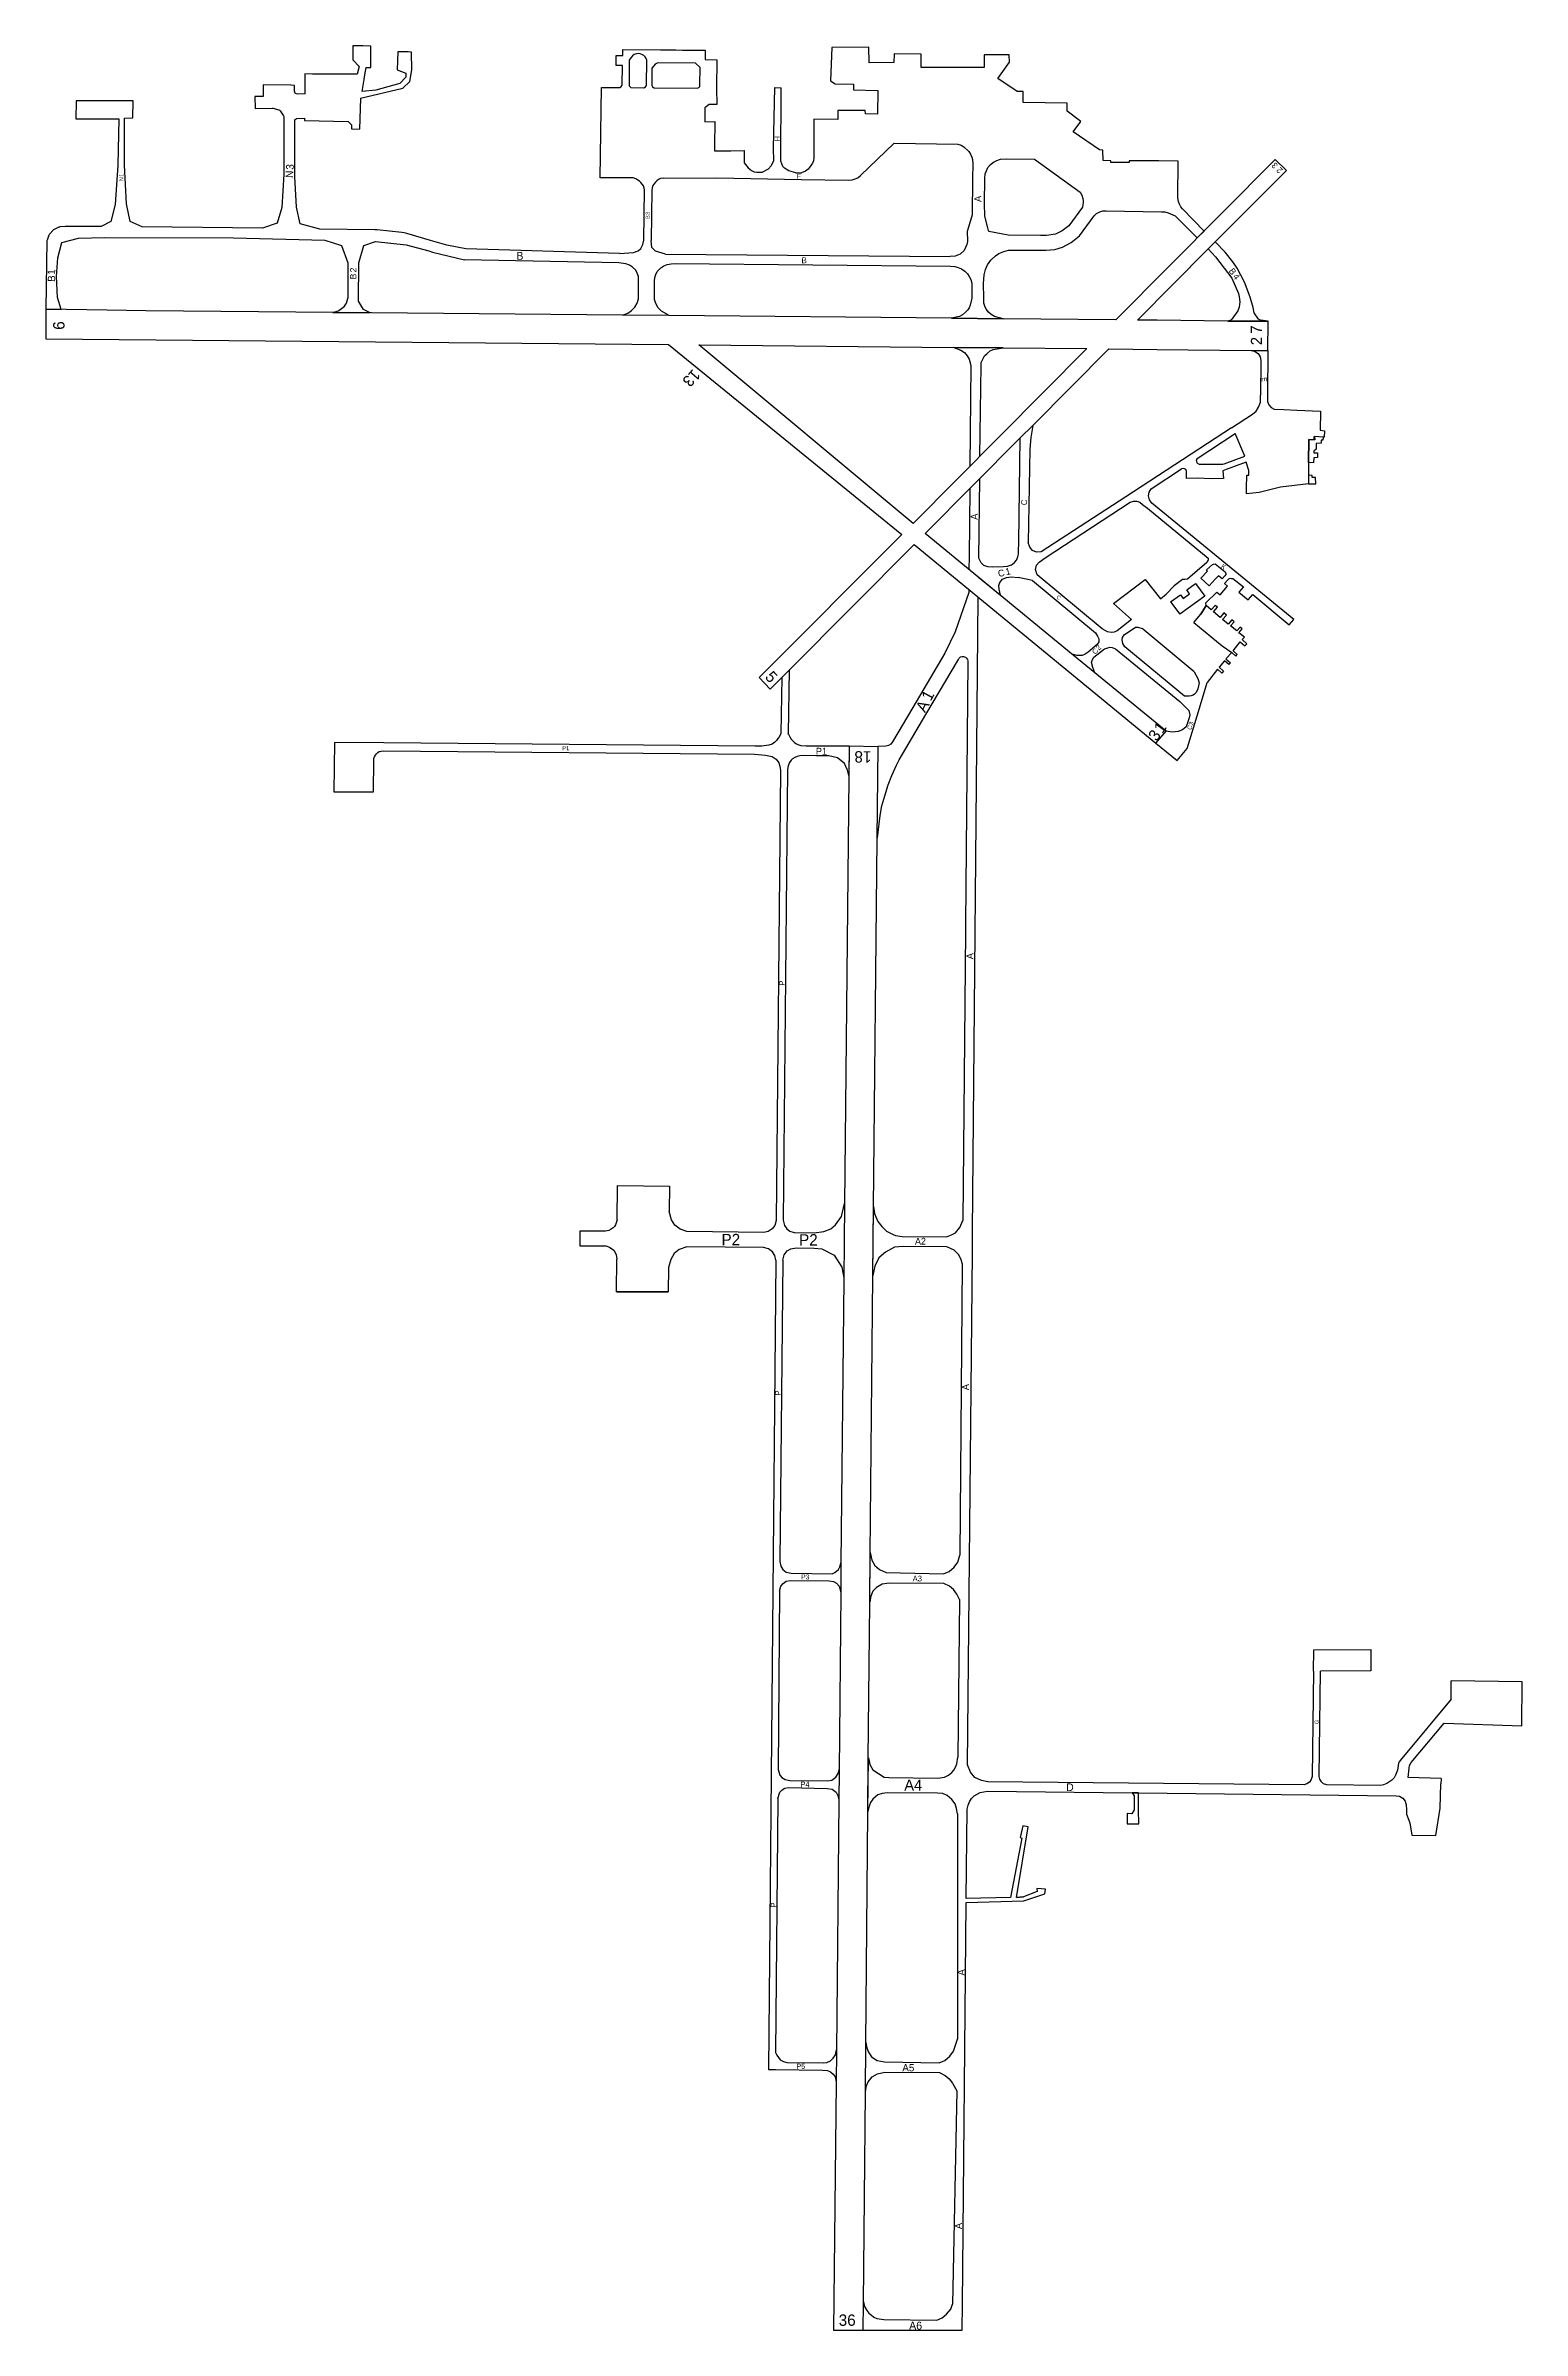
# Model space of a CAD drawing. Extents: x 0.62 to 4.51, y 1.03 to 7.04.
import ezdxf

# ---------------------------------------------------------------- set-up
doc = ezdxf.new("R2010")
doc.units = 0
doc.header["$MEASUREMENT"] = 0

msp = doc.modelspace()

# ---------------------------------------------------------------- linework, layer by layer
at = {"linetype": 'Continuous'}
for p, q in [((1.3046, 6.9675), (1.3046, 6.9149)), ((2.5411, 6.9318), (2.5579, 6.9314)), ((1.4506, 6.9039), (1.4481, 6.8226)), ((2.223, 6.6772), (2.2208, 6.6736)), ((2.2271, 6.6826), (2.223, 6.6772)), ((2.231, 6.6864), (2.2271, 6.6826)), ((2.2357, 6.6895), (2.231, 6.6864)), ((2.241, 6.6919), (2.2357, 6.6895)), ((2.2476, 6.6935), (2.241, 6.6919)), ((2.2476, 6.6935), (2.3894, 6.694)), ((2.3894, 6.694), (2.6119, 6.6895)), ((2.5968, 6.7075), (2.6119, 6.7076)), ((2.2175, 6.6628), (2.2158, 6.5289)), ((2.2185, 6.6682), (2.2175, 6.6628)), ((2.2208, 6.6736), (2.2185, 6.6682)), ((3.6147, 6.6124), (3.6719, 6.5541)), ((1.4462, 6.4703), (1.4599, 6.5164)), ((1.4599, 6.5164), (1.4904, 6.5264)), ((1.4904, 6.5264), (1.5709, 6.518)), ((1.5709, 6.518), (1.631, 6.502)), ((1.631, 6.502), (1.6401, 6.4986)), ((1.6401, 6.4986), (1.7243, 6.4783)), ((1.7282, 6.5071), (1.6785, 6.5172)), ((2.1328, 6.4948), (1.7282, 6.5071)), ((2.2182, 6.5107), (2.2158, 6.5289)), ((2.2273, 6.5007), (2.2182, 6.5107)), ((2.254, 6.4933), (2.2273, 6.5007)), ((1.4456, 6.3695), (1.4462, 6.4703)), ((2.1311, 6.4704), (1.7243, 6.4783)), ((2.2268, 6.4348), (2.2286, 6.4399)), ((2.2286, 6.4399), (2.232, 6.4471)), ((2.232, 6.4471), (2.2353, 6.451)), ((2.2353, 6.451), (2.2404, 6.4559)), ((2.2404, 6.4559), (2.2418, 6.4573)), ((2.2418, 6.4573), (2.2496, 6.4625)), ((2.2496, 6.4625), (2.2585, 6.4662)), ((2.2585, 6.4662), (2.2688, 6.4679)), ((2.2688, 6.4679), (2.2789, 6.4682)), ((2.2789, 6.4682), (3.0038, 6.4613)), ((2.2247, 6.3869), (2.2253, 6.425)), ((2.225, 6.374), (2.2247, 6.3869)), ((2.2253, 6.425), (2.2268, 6.4348)), ((0.6223, 6.3483), (0.6223, 6.2701)), ((1.4589, 6.3474), (1.4456, 6.3695)), ((1.4765, 6.3385), (1.4589, 6.3474)), ((2.2282, 6.3629), (2.225, 6.374)), ((2.2346, 6.3519), (2.2282, 6.3629)), ((2.2436, 6.3433), (2.2346, 6.3519)), ((2.2346, 6.3519), (2.2346, 6.3519)), ((2.2637, 6.3321), (2.2436, 6.3433)), ((3.796, 6.2397), (3.8041, 6.2375)), ((3.8041, 6.2375), (3.8138, 6.2317)), ((3.8138, 6.2317), (3.8189, 6.2232)), ((3.8189, 6.2232), (3.8212, 6.2129)), ((3.8212, 6.2129), (3.8203, 6.122)), ((3.8396, 6.2396), (3.8389, 6.1221)), ((3.7992, 6.0724), (3.8086, 6.0799)), ((3.8086, 6.0799), (3.8153, 6.0904)), ((3.8153, 6.0904), (3.8197, 6.1035)), ((3.8197, 6.1035), (3.8203, 6.122)), ((3.8389, 6.1221), (3.839, 6.1052)), ((3.839, 6.1052), (3.8417, 6.0969)), ((3.8417, 6.0969), (3.8479, 6.0897)), ((3.8479, 6.0897), (3.8561, 6.0851)), ((3.8818, 6.084), (3.9161, 6.0821)), ((3.7435, 6.0364), (3.7992, 6.0724)), ((3.7293, 5.4276), (3.7443, 5.4446)), ((2.5004, 5.3785), (2.5297, 5.3482)), ((2.56, 5.3789), (2.5575, 5.2311)), ((2.5794, 5.3985), (2.5766, 5.2314)), ((2.6426, 5.1986), (2.7372, 5.1985)), ((2.7372, 5.1985), (2.8139, 5.1971)), ((2.5566, 5.1344), (2.5451, 3.9493)), ((2.575, 5.1364), (2.5633, 3.9499)), ((2.1268, 3.9512), (2.1279, 4.0414)), ((2.1279, 4.0414), (2.2643, 4.0397)), ((2.2643, 4.0397), (2.2636, 3.973)), ((2.2693, 3.9514), (2.2636, 3.973)), ((2.7171, 3.9601), (2.7254, 3.9943)), ((2.2786, 3.9372), (2.2693, 3.9514)), ((2.2921, 3.9265), (2.2786, 3.9372)), ((2.31, 3.9203), (2.2921, 3.9265)), ((2.5125, 3.9174), (2.31, 3.9203)), ((2.5238, 3.9201), (2.5125, 3.9174)), ((2.5349, 3.9276), (2.5238, 3.9201)), ((2.5417, 3.9364), (2.5349, 3.9276)), ((2.5451, 3.9493), (2.5417, 3.9364)), ((2.5633, 3.9499), (2.5669, 3.9361)), ((2.5669, 3.9361), (2.5731, 3.9276)), ((2.5731, 3.9276), (2.5813, 3.921)), ((2.5813, 3.921), (2.5923, 3.9176)), ((2.5923, 3.9176), (2.6456, 3.9169)), ((2.6456, 3.9169), (2.6703, 3.9203)), ((2.6703, 3.9203), (2.6893, 3.9276)), ((2.6893, 3.9276), (2.7011, 3.9382)), ((2.7011, 3.9382), (2.7171, 3.9601)), ((2.2768, 3.8621), (2.2675, 3.8467)), ((2.2902, 3.8732), (2.2768, 3.8621)), ((2.3098, 3.8805), (2.2902, 3.8732)), ((2.5122, 3.8785), (2.3098, 3.8805)), ((2.5251, 3.8747), (2.5122, 3.8785)), ((2.5351, 3.8665), (2.5251, 3.8747)), ((2.5417, 3.8574), (2.5351, 3.8665)), ((2.5442, 3.8454), (2.5417, 3.8574)), ((2.5627, 3.8448), (2.5665, 3.8592)), ((2.5665, 3.8592), (2.5742, 3.8691)), ((2.5742, 3.8691), (2.5838, 3.8746)), ((2.5838, 3.8746), (2.5974, 3.8777)), ((2.5974, 3.8777), (2.6451, 3.8765)), ((2.6451, 3.8765), (2.6654, 3.8747)), ((2.6654, 3.8747), (2.6975, 3.8582)), ((2.6975, 3.8582), (2.718, 3.8264)), ((2.1246, 3.7617), (2.1255, 3.8474)), ((2.2619, 3.8257), (2.2611, 3.7617)), ((2.2675, 3.8467), (2.2619, 3.8257)), ((2.5442, 3.8454), (2.5251, 1.7145)), ((2.5627, 3.8448), (2.5547, 3.0514)), ((2.718, 3.8264), (2.7235, 3.7981)), ((2.1246, 3.7617), (2.2611, 3.7617)), ((2.2611, 3.7617), (2.1246, 3.7617)), ((2.5547, 3.0514), (2.5572, 3.0396)), ((2.5572, 3.0396), (2.5627, 3.0307)), ((2.5627, 3.0307), (2.5712, 3.0238)), ((2.5712, 3.0238), (2.585, 3.0208)), ((2.585, 3.0208), (2.6926, 3.0193)), ((2.6926, 3.0193), (2.6993, 3.0228)), ((2.6993, 3.0228), (2.7089, 3.0308)), ((2.7089, 3.0308), (2.7129, 3.0374)), ((2.7129, 3.0374), (2.7161, 3.0497)), ((2.5543, 2.974), (2.55, 2.5046)), ((2.5543, 2.974), (2.5572, 2.9864)), ((2.5572, 2.9864), (2.5639, 2.9941)), ((2.5639, 2.9941), (2.5715, 3.0003)), ((2.5715, 3.0003), (2.5832, 3.0021)), ((2.5832, 3.0021), (2.685, 3.001)), ((2.685, 3.001), (2.6965, 2.999)), ((2.6965, 2.999), (2.7044, 2.9947)), ((2.7044, 2.9947), (2.7107, 2.9865)), ((2.7107, 2.9865), (2.7154, 2.9714)), ((3.9598, 2.7633), (3.9606, 2.8194)), ((3.9606, 2.8194), (4.1107, 2.8198)), ((4.1107, 2.8198), (4.1107, 2.7637)), ((4.1107, 2.7637), (3.9781, 2.7629)), ((4.3222, 2.6896), (4.3219, 2.7374)), ((2.55, 2.5046), (2.5545, 2.4891)), ((2.5545, 2.4891), (2.56, 2.4829)), ((2.56, 2.4829), (2.5686, 2.4775)), ((2.5686, 2.4775), (2.5807, 2.4753)), ((2.5807, 2.4753), (2.6806, 2.4744)), ((2.6806, 2.4744), (2.6917, 2.4761)), ((2.6917, 2.4761), (2.7022, 2.4836)), ((2.7022, 2.4836), (2.7088, 2.4936)), ((2.7088, 2.4936), (2.711, 2.5046)), ((4.2954, 2.4801), (4.2949, 2.4663)), ((2.5492, 2.4283), (2.5437, 1.759)), ((2.5492, 2.4283), (2.5551, 2.4449)), ((2.5551, 2.4449), (2.5607, 2.4506)), ((2.5607, 2.4506), (2.5676, 2.4549)), ((2.5676, 2.4549), (2.5778, 2.4566)), ((2.5778, 2.4566), (2.6791, 2.4546)), ((2.6791, 2.4546), (2.6925, 2.4528)), ((2.6925, 2.4528), (2.7028, 2.4444)), ((2.7028, 2.4444), (2.7078, 2.436)), ((2.7078, 2.436), (2.7103, 2.4244)), ((3.4695, 2.3882), (3.4695, 2.3614)), ((3.1617, 2.1674), (3.0455, 2.1645)), ((3.1782, 2.1676), (3.1962, 2.1694)), ((3.1962, 2.1694), (3.1782, 2.1676)), ((3.2324, 2.1833), (3.1962, 2.1694)), ((3.1967, 2.1583), (3.2525, 2.1766)), ((3.2544, 2.1896), (3.2314, 2.1908)), ((3.2314, 2.1908), (3.2324, 2.1833)), ((3.2525, 2.1766), (3.2544, 2.1896)), ((3.0455, 2.1543), (3.1967, 2.1583)), ((2.5437, 1.759), (2.5472, 1.7519)), ((2.5472, 1.7519), (2.556, 1.7401)), ((2.6949, 1.744), (2.701, 1.7532)), ((2.701, 1.7532), (2.7039, 1.7661)), ((2.7812, 1.7858), (2.7836, 1.7715)), ((2.7836, 1.7715), (2.7879, 1.7599)), ((2.7879, 1.7599), (2.7964, 1.7482)), ((2.7964, 1.7482), (2.8108, 1.7382)), ((2.9893, 1.7382), (3.0022, 1.7493)), ((3.0022, 1.7493), (3.0118, 1.7628)), ((3.0118, 1.7628), (3.0221, 1.7939)), ((2.5251, 1.7145), (2.5432, 1.7145)), ((2.5432, 1.7145), (2.6667, 1.7129)), ((2.556, 1.7401), (2.5642, 1.7354)), ((2.5642, 1.7354), (2.5732, 1.7329)), ((2.5732, 1.7329), (2.6689, 1.7317)), ((2.6667, 1.7129), (2.6807, 1.712)), ((2.6689, 1.7317), (2.6786, 1.7326)), ((2.6786, 1.7326), (2.6883, 1.7375)), ((2.6807, 1.712), (2.6886, 1.7085)), ((2.6883, 1.7375), (2.6949, 1.744)), ((2.6886, 1.7085), (2.6949, 1.7025)), ((2.6949, 1.7025), (2.7001, 1.6949)), ((2.7001, 1.6949), (2.7032, 1.6818)), ((2.7872, 1.6818), (2.7982, 1.6954)), ((2.7982, 1.6954), (2.8123, 1.7034)), ((2.8108, 1.7382), (2.83, 1.7346)), ((2.8123, 1.7034), (2.8309, 1.7071)), ((2.83, 1.7346), (2.9743, 1.7316)), ((2.8309, 1.7071), (2.9752, 1.7063)), ((2.9743, 1.7316), (2.9893, 1.7382)), ((2.9752, 1.7063), (2.9901, 1.6989)), ((2.9901, 1.6989), (3.0005, 1.6902)), ((3.0005, 1.6902), (3.0092, 1.6786)), ((2.7802, 1.6565), (2.7827, 1.6711)), ((2.7827, 1.6711), (2.7872, 1.6818)), ((3.0092, 1.6786), (3.0209, 1.6583)), ((2.7751, 1.1026), (2.7781, 1.091)), ((2.7781, 1.091), (2.784, 1.0804)), ((2.9938, 1.0701), (3.0051, 1.084)), ((3.0051, 1.084), (3.0096, 1.097)), ((3.0349, 1.0279), (3.0361, 1.0964)), ((2.7743, 1.0282), (3.0349, 1.0279)), ((2.784, 1.0804), (2.7892, 1.0731)), ((2.7892, 1.0731), (2.7957, 1.0674)), ((2.7957, 1.0674), (2.8024, 1.0629)), ((2.8024, 1.0629), (2.8105, 1.0592)), ((2.8105, 1.0592), (2.8282, 1.056)), ((2.8282, 1.056), (2.9679, 1.0549)), ((2.9679, 1.0549), (2.9821, 1.061)), ((2.9821, 1.061), (2.9938, 1.0701))]:
    msp.add_line(p, q, dxfattribs=at)
at = {"color": 254}
for points in [[(1.4506, 6.9039), (1.562, 6.9304), (1.5807, 6.9479), (1.5865, 6.9782), (1.5854, 7.0251), (1.5761, 7.0254), (1.5627, 7.0257), (1.5489, 7.0256), (1.5475, 6.9785), (1.57, 6.97), (1.5705, 6.959), (1.5549, 6.9428), (1.4911, 6.9253), (1.4553, 6.9212), (1.4604, 6.9526), (1.4625, 6.965), (1.4658, 6.9843), (1.4779, 6.9841), (1.4781, 7.0157), (1.4782, 7.0285), (1.4785, 7.041), (1.4569, 7.0415), (1.4311, 7.0419), (1.431, 7.0043), (1.4476, 6.9875), (1.4422, 6.9668), (1.4102, 6.9671), (1.3243, 6.9673), (1.3046, 6.9675)], [(3.6147, 6.6124), (3.6103, 6.6176), (3.6068, 6.6252), (3.6039, 6.6322), (3.6024, 6.6413), (3.6032, 6.7381), (3.5528, 6.7388), (3.474, 6.739), (3.4743, 6.7341), (3.4258, 6.7341), (3.4258, 6.7389), (3.4057, 6.7396), (3.4055, 6.7669), (3.3961, 6.7675), (3.3274, 6.815), (3.3472, 6.8427), (3.3112, 6.8695), (3.3115, 6.8903), (3.1951, 6.8922), (3.195, 6.921), (3.1796, 6.9212), (3.1283, 6.9554), (3.1594, 6.9986), (3.1586, 7.0176), (3.0929, 7.0178), (3.0929, 6.9849), (2.9265, 6.9849), (2.9265, 7.0199), (2.8562, 7.0206), (2.8549, 6.9975), (2.7902, 6.9971), (2.7887, 7.0384), (2.6914, 7.0371), (2.6886, 6.9496), (2.7006, 6.9411), (2.7483, 6.9403), (2.7486, 6.9261), (2.8128, 6.9238), (2.8117, 6.8618), (2.78, 6.8624), (2.7797, 6.8711), (2.7078, 6.8711), (2.7075, 6.8479), (2.6443, 6.8482), (2.6446, 6.7458), (2.6434, 6.7389), (2.6409, 6.7326), (2.635, 6.724), (2.6293, 6.7173), (2.6221, 6.7115), (2.6119, 6.7076)], [(2.1334, 6.9318), (2.1372, 6.9343), (2.1397, 6.9378), (2.1409, 6.9899), (2.1239, 6.9901), (2.1243, 7.0163), (2.1414, 7.0159), (2.1419, 7.0323), (2.2404, 7.031), (2.252, 7.031), (2.2693, 7.031), (2.281, 7.031), (2.2988, 7.0304), (2.3104, 7.0304), (2.3282, 7.0303), (2.3399, 7.0303), (2.3586, 7.0298), (2.3582, 7.0059), (2.3886, 7.0047), (2.3885, 6.9293)], [(2.1964, 6.9313), (2.2011, 6.9336), (2.2039, 6.9372), (2.2044, 7.0043), (2.2031, 7.0085), (2.2007, 7.0128), (2.1969, 7.0159), (2.1918, 7.0184), (2.1871, 7.0201), (2.1821, 7.021), (2.1771, 7.0204), (2.1714, 7.0189), (2.1667, 7.0156), (2.1622, 7.0101), (2.1583, 7.0038), (2.1578, 6.9363), (2.1605, 6.934), (2.1627, 6.9315)], [(2.3368, 6.9299), (2.342, 6.932), (2.3438, 6.9347), (2.3446, 6.9386), (2.345, 6.9849), (2.3329, 6.9962), (2.2336, 6.9965), (2.2267, 6.9933), (2.2229, 6.9892), (2.2177, 6.9826), (2.2175, 6.937), (2.2197, 6.9337), (2.2239, 6.931)], [(1.3046, 6.914), (1.3046, 6.9149), (1.2864, 6.9146), (1.2858, 6.9146), (1.2801, 6.9164), (1.2796, 6.9169), (1.2791, 6.9174), (1.2768, 6.9219), (1.2768, 6.9233), (1.2768, 6.9373), (1.2679, 6.9378), (1.1951, 6.9387), (1.1946, 6.9082), (1.1732, 6.9085), (1.1738, 6.8768), (1.2188, 6.8771), (1.2204, 6.8772), (1.2364, 6.8728), (1.2378, 6.8718), (1.2391, 6.8708), (1.2485, 6.8572), (1.2489, 6.8556), (1.2489, 6.7034), (1.2439, 6.6164), (1.2312, 6.5747), (1.1932, 6.5613), (0.8764, 6.5653), (0.8447, 6.5789), (0.8353, 6.6254), (0.8299, 6.7271), (0.8293, 6.8515), (0.8519, 6.8521), (0.8524, 6.8964), (0.7028, 6.8964), (0.7018, 6.8497), (0.8147, 6.849), (0.812, 6.7278), (0.8047, 6.6238), (0.7939, 6.5794), (0.7684, 6.5658), (0.6744, 6.566), (0.6731, 6.5661), (0.6598, 6.5648), (0.6585, 6.5645), (0.6571, 6.5641), (0.6442, 6.5577), (0.6431, 6.5568), (0.6419, 6.5559), (0.6321, 6.5454), (0.6314, 6.5442), (0.6306, 6.543), (0.6257, 6.5304), (0.6254, 6.5292), (0.6223, 6.3483), (0.6634, 6.3476), (0.6529, 6.3789), (0.6511, 6.434), (0.6543, 6.4837), (0.6651, 6.5236), (0.709, 6.5354), (0.777, 6.5372), (1.1165, 6.5362), (1.3571, 6.53), (1.401, 6.5159), (1.4172, 6.4703), (1.4175, 6.3796), (1.4174, 6.3784), (1.4144, 6.3665), (1.4139, 6.3653), (1.4134, 6.3642), (1.4061, 6.3533), (1.4052, 6.3524), (1.4042, 6.3515), (1.3937, 6.3439), (1.3925, 6.3433), (1.3913, 6.3428), (1.3795, 6.3396), (1.3783, 6.3395), (1.3783, 6.3395), (1.4765, 6.3385), (1.4765, 6.3385)], [(2.1691, 6.694), (2.0819, 6.6942), (2.0853, 6.9322), (2.1334, 6.9318)], [(2.1627, 6.9315), (2.1964, 6.9313)], [(2.2239, 6.931), (2.3368, 6.9299)], [(2.3885, 6.9293), (2.3886, 6.8869), (2.3685, 6.8871), (2.3575, 6.8782), (2.3574, 6.8412), (2.3837, 6.8422), (2.3837, 6.8149), (2.3829, 6.8061), (2.3829, 6.765), (2.4256, 6.765), (2.4608, 6.7659), (2.4606, 6.7335), (2.4712, 6.7203), (2.48, 6.7135), (2.4875, 6.7099), (2.4946, 6.7088), (2.5092, 6.7089)], [(2.5411, 6.9318), (2.5377, 6.7722), (2.5378, 6.739), (2.5323, 6.7259), (2.5238, 6.7168), (2.5092, 6.7089)], [(2.5968, 6.7075), (2.5781, 6.7123), (2.5669, 6.7192), (2.5623, 6.7243), (2.5575, 6.7382), (2.5579, 6.9314)], [(1.4883, 6.5575), (1.3436, 6.5589), (1.2925, 6.5729), (1.2821, 6.6172), (1.2785, 6.6969), (1.278, 6.845), (1.278, 6.8464), (1.2821, 6.8504), (1.2835, 6.8504), (1.3036, 6.8509)], [(1.3036, 6.8509), (1.3035, 6.8448), (1.4182, 6.8428), (1.4272, 6.8333), (1.4276, 6.8231), (1.4481, 6.8226)], [(2.6119, 6.6895), (2.7356, 6.688), (2.7453, 6.689), (2.7528, 6.6911), (2.7601, 6.6943), (2.7676, 6.7001), (2.8554, 6.7855), (3.0236, 6.783), (3.0318, 6.7797), (3.0393, 6.7756), (3.0524, 6.7636), (3.057, 6.7561), (3.06, 6.7482), (3.0618, 6.7422), (3.0629, 6.7312), (3.0622, 6.6921)], [(3.0942, 6.6921), (3.0953, 6.705), (3.0986, 6.7125), (3.1027, 6.721), (3.1096, 6.7293), (3.1174, 6.7354), (3.1258, 6.7401), (3.1357, 6.7429), (3.1511, 6.7438), (3.2255, 6.7432), (3.3452, 6.6565)], [(2.1328, 6.4948), (2.17, 6.4976), (2.1821, 6.502), (2.1888, 6.5078), (2.1946, 6.5186), (2.1972, 6.5303), (2.1984, 6.6628), (2.1981, 6.6672), (2.1957, 6.6728), (2.1889, 6.682), (2.1857, 6.685), (2.1808, 6.6882), (2.1757, 6.6913), (2.1691, 6.694)], [(3.0622, 6.6921), (3.061, 6.5967), (3.049, 6.5556)], [(3.1042, 6.5556), (3.1021, 6.5627), (3.0946, 6.5933), (3.0936, 6.6268), (3.0942, 6.6921)], [(3.3452, 6.6565), (3.3497, 6.6486), (3.3522, 6.6401), (3.3532, 6.6337), (3.3532, 6.6278), (3.3527, 6.6236), (3.3512, 6.6166), (3.3153, 6.5675), (3.2983, 6.5549), (3.2808, 6.5462), (3.2569, 6.5426), (3.2413, 6.5427), (3.1561, 6.5434)], [(1.6785, 6.5172), (1.6415, 6.5271), (1.6355, 6.5295), (1.5727, 6.5478), (1.5662, 6.549), (1.5598, 6.5503), (1.4948, 6.5574), (1.4883, 6.5575)], [(3.049, 6.5556), (3.0483, 6.5535), (3.0484, 6.5263), (3.0474, 6.5186), (3.0397, 6.5025), (3.0297, 6.4929), (3.0161, 6.4878), (3.003, 6.4874)], [(3.1561, 6.5434), (3.105, 6.5526), (3.1042, 6.5556)], [(3.1572, 6.5035), (3.2555, 6.5036), (3.2786, 6.5054), (3.2992, 6.5115), (3.3219, 6.5235), (3.344, 6.5411), (3.3825, 6.5938), (3.3883, 6.6003), (3.3971, 6.6046), (3.4048, 6.6071), (3.4136, 6.6075)], [(3.4136, 6.6075), (3.5597, 6.6047), (3.568, 6.6043), (3.5769, 6.6018), (3.5952, 6.5939), (3.6538, 6.5361), (3.6719, 6.5541)], [(3.0917, 6.3775), (3.0913, 6.4157), (3.0923, 6.4387), (3.0958, 6.4528), (3.1011, 6.465), (3.1099, 6.4772), (3.1226, 6.4886), (3.1317, 6.4945), (3.1443, 6.5002), (3.1572, 6.5035)], [(3.8403, 6.3168), (3.8197, 6.319), (3.8149, 6.3219), (3.8035, 6.3386), (3.8004, 6.3529), (3.7931, 6.3802), (3.7782, 6.4192), (3.7584, 6.4561), (3.7473, 6.4733), (3.7269, 6.4983), (3.7011, 6.5253), (3.6826, 6.5068), (3.7018, 6.4865), (3.7446, 6.4297), (3.7622, 6.3897), (3.7642, 6.3804), (3.7653, 6.3674), (3.7639, 6.3535), (3.7604, 6.3436), (3.7443, 6.3219), (3.7418, 6.3196), (3.7342, 6.3172), (3.8403, 6.3168)], [(2.1832, 6.4254), (2.1828, 6.4347), (2.1791, 6.4432), (2.1754, 6.4507), (2.1671, 6.459), (2.1592, 6.4645), (2.149, 6.4678), (2.1311, 6.4704)], [(2.254, 6.4933), (3.003, 6.4874)], [(3.0038, 6.4613), (3.0153, 6.4606), (3.0241, 6.4583), (3.0332, 6.4543), (3.0422, 6.4481), (3.0488, 6.4413), (3.0536, 6.4343), (3.0579, 6.4263), (3.0604, 6.4167), (3.0601, 6.3775)], [(2.1407, 6.3329), (2.1543, 6.3382), (2.1644, 6.3447), (2.1729, 6.3532), (2.1795, 6.3639), (2.1831, 6.3758), (2.1832, 6.3874), (2.1832, 6.4254)], [(3.0601, 6.3775), (3.0561, 6.3585), (3.0533, 6.3521), (3.0497, 6.3464), (3.0437, 6.3401), (3.0353, 6.3333), (3.0278, 6.3292), (3.0067, 6.3243), (3.1424, 6.3231)], [(3.1424, 6.3231), (3.1197, 6.3288), (3.1111, 6.334), (3.1044, 6.3404), (3.0982, 6.3483), (3.0942, 6.3562), (3.092, 6.3646), (3.0917, 6.3775)], [(3.0125, 6.2479), (3.031, 6.2401), (3.0407, 6.2341), (3.0479, 6.2254), (3.0528, 6.2168), (3.0579, 6.1997)], [(3.0846, 6.1999), (3.0846, 6.1999), (3.085, 6.2083), (3.0892, 6.2171), (3.094, 6.2252), (3.1002, 6.2319), (3.1087, 6.2386), (3.1164, 6.2422), (3.1424, 6.2467), (3.0125, 6.2479)], [(3.0579, 6.1997), (3.0553, 5.9349)], [(3.0817, 5.9615), (3.0846, 6.1997)], [(3.9161, 6.0821), (3.9779, 6.0801), (3.9769, 6.03), (3.9882, 6.0285), (3.9881, 6.0114), (3.985, 6.0115), (3.9626, 6.0129), (3.9628, 6.0044), (3.9475, 6.0052), (3.9467, 5.945), (3.9462, 5.915), (3.9462, 5.911), (3.9465, 5.8882), (3.8725, 5.8802), (3.8165, 5.8656), (3.7837, 5.8625), (3.7829, 5.8774), (3.7839, 5.9111), (3.789, 5.911), (3.7897, 5.9238), (3.7828, 5.946), (3.7294, 5.9267), (3.7214, 5.9224), (3.7224, 5.9025), (3.6902, 5.9018), (3.6539, 5.9031), (3.6257, 5.9025), (3.6252, 5.9222), (3.6237, 5.926), (3.6203, 5.9278), (3.6168, 5.929), (3.6125, 5.9285)], [(3.8561, 6.0851), (3.8818, 6.084)], [(3.2204, 6.0418), (3.2154, 6.0106), (3.2125, 5.9799), (3.2088, 5.7344)], [(3.7435, 6.0364), (3.4657, 5.8543), (3.2429, 5.7092), (3.2304, 5.709), (3.2203, 5.7132), (3.2129, 5.7222), (3.2088, 5.7344)], [(3.6535, 5.9554), (3.6504, 5.9506), (3.6528, 5.944), (3.6586, 5.9407), (3.72, 5.94), (3.7244, 5.9411), (3.779, 5.9616), (3.7533, 6.021)], [(3.6535, 5.9554), (3.7533, 6.021)], [(3.1837, 5.735), (3.1879, 6.0094)], [(3.0784, 5.6932), (3.081, 5.9019)], [(3.5327, 5.8753), (3.6125, 5.9285)], [(3.0547, 5.8754), (3.0529, 5.6963), (3.0526, 5.6634)], [(3.2324, 5.6489), (3.2282, 5.6628), (3.2301, 5.6744), (3.2374, 5.6828), (3.2533, 5.6937), (3.4767, 5.8407)], [(3.4767, 5.8407), (3.4858, 5.8429), (3.495, 5.8432), (3.5025, 5.84), (3.5099, 5.8346), (3.5231, 5.8242), (3.6821, 5.6932)], [(3.7472, 5.6394), (3.7754, 5.6172), (3.7635, 5.6036), (3.7878, 5.5829), (3.7999, 5.5972), (3.8954, 5.5174), (3.9082, 5.5312), (3.5343, 5.8379), (3.5279, 5.8465), (3.525, 5.8566), (3.5267, 5.8664), (3.5327, 5.8753)], [(3.1639, 5.6749), (3.1728, 5.6813), (3.1775, 5.6877), (3.1811, 5.6965), (3.1831, 5.7038), (3.1832, 5.7108), (3.1837, 5.735)], [(3.1639, 5.6749), (3.1536, 5.6707), (3.1434, 5.67), (3.115, 5.6693), (3.1021, 5.6697), (3.092, 5.6736), (3.0844, 5.6804), (3.0784, 5.6932)], [(3.6821, 5.6932), (3.6828, 5.6903), (3.6824, 5.6873), (3.6786, 5.6813), (3.6282, 5.6378), (3.6214, 5.6371), (3.6151, 5.6368), (3.5933, 5.6201), (3.5721, 5.598)], [(3.6628, 5.6404), (3.6806, 5.6589), (3.6776, 5.6621), (3.694, 5.676), (3.6967, 5.6775), (3.7007, 5.6779)], [(3.7267, 5.6565), (3.7289, 5.6525), (3.7285, 5.6495), (3.7265, 5.6465), (3.7193, 5.6383), (3.7098, 5.6464), (3.7008, 5.6376), (3.6851, 5.6203), (3.6628, 5.6404)], [(3.7007, 5.6779), (3.7267, 5.6565)], [(3.0521, 5.6024), (3.0521, 5.6028), (3.0165, 5.4993), (2.9896, 5.443), (2.9053, 5.2999), (2.8518, 5.2094), (2.8468, 5.2036), (2.8406, 5.1994), (2.8338, 5.1981), (2.8139, 5.1971)], [(3.0522, 5.6109), (3.0522, 5.61), (3.0521, 5.6026), (3.0521, 5.6024)], [(3.0779, 5.6426), (3.1356, 5.5953), (3.1321, 5.6117), (3.1317, 5.621), (3.1337, 5.629), (3.1414, 5.6372), (3.1515, 5.6422), (3.1634, 5.6434), (3.1824, 5.6421)], [(3.2197, 5.6343), (3.1824, 5.6421)], [(3.2197, 5.6343), (3.386, 5.496)], [(3.4033, 5.5072), (3.2324, 5.6489)], [(3.4807, 5.5315), (3.4331, 5.5736), (3.5169, 5.6368), (3.5566, 5.586), (3.5721, 5.598)], [(3.5836, 5.5778), (3.6097, 5.5961), (3.6168, 5.5864), (3.6329, 5.5986), (3.6264, 5.6093), (3.6491, 5.626)], [(3.6491, 5.626), (3.6733, 5.593), (3.6079, 5.5458)], [(3.6448, 5.5232), (3.6627, 5.5457), (3.6768, 5.5685), (3.6766, 5.5754), (3.7049, 5.6036), (3.7139, 5.5967), (3.7332, 5.6188), (3.7255, 5.6264), (3.7343, 5.6358), (3.7369, 5.6382), (3.7408, 5.64), (3.744, 5.6397), (3.7472, 5.6394)], [(3.0491, 2.5167), (3.0617, 3.8649), (3.0622, 3.92), (3.0773, 5.5893)], [(3.5836, 5.5778), (3.6079, 5.5458)], [(3.7196, 5.4622), (3.7443, 5.4446), (3.755, 5.4348), (3.7586, 5.4392), (3.7483, 5.4486), (3.7668, 5.4724), (3.779, 5.462), (3.7839, 5.4678), (3.7718, 5.4785), (3.7779, 5.4846), (3.7632, 5.4965), (3.7721, 5.5068), (3.7669, 5.5117), (3.7582, 5.5012), (3.7408, 5.5149), (3.751, 5.5251), (3.7446, 5.5307), (3.7351, 5.5191), (3.7205, 5.5317), (3.7302, 5.5426), (3.7235, 5.5489), (3.7138, 5.5367), (3.6961, 5.5517), (3.7066, 5.5635), (3.7006, 5.5684), (3.6905, 5.5566), (3.6768, 5.5685), (3.6627, 5.5457)], [(3.386, 5.496), (3.3914, 5.4872), (3.3944, 5.4802), (3.3943, 5.4728), (3.39, 5.4653), (3.3668, 5.4454), (3.3585, 5.4402), (3.3503, 5.4371), (3.3373, 5.4371), (3.3243, 5.4402)], [(3.4807, 5.5315), (3.443, 5.502), (3.4351, 5.4982), (3.4272, 5.4972), (3.4172, 5.4992), (3.4033, 5.5072)], [(3.4631, 5.4596), (3.4575, 5.4682), (3.4559, 5.4779), (3.4569, 5.4843), (3.461, 5.4907), (3.4913, 5.5117), (3.4975, 5.5114), (3.509, 5.508)], [(3.6451, 5.3937), (3.509, 5.508)], [(3.6448, 5.5232), (3.7196, 5.4622), (3.7443, 5.4446)], [(2.8115, 4.9565), (2.819, 5.0153), (2.8237, 5.0412), (2.8311, 5.0671), (2.8401, 5.0958), (2.85, 5.1211), (2.8621, 5.1476), (2.8691, 5.1617), (2.9395, 5.2811), (3.0248, 5.4263), (3.0271, 5.4297), (3.0304, 5.4328), (3.0344, 5.434), (3.0385, 5.434), (3.0432, 5.4325), (3.0461, 5.43), (3.0489, 5.426), (3.0497, 5.4235)], [(3.0501, 5.4222), (3.0501, 5.422), (3.044, 4.7295), (3.0439, 4.7111), (3.0368, 3.9496), (3.0367, 3.949)], [(3.384, 5.3911), (3.3785, 5.4047), (3.3752, 5.4182), (3.3775, 5.4261), (3.3818, 5.4325), (3.4094, 5.454), (3.416, 5.4564), (3.4232, 5.4582), (3.43, 5.4575), (3.4382, 5.4544)], [(3.4382, 5.4544), (3.6075, 5.3153)], [(3.62, 5.3299), (3.4631, 5.4596)], [(3.7293, 5.4276), (3.7408, 5.4176), (3.7367, 5.4129), (3.7253, 5.4229), (3.7111, 5.4064), (3.7229, 5.3956), (3.7185, 5.3904), (3.7068, 5.401), (3.6801, 5.3657)], [(3.6451, 5.3937), (3.6548, 5.3765), (3.6585, 5.365), (3.6553, 5.349), (3.6507, 5.339), (3.6468, 5.3353), (3.6431, 5.3325), (3.6375, 5.3304), (3.6321, 5.3296), (3.62, 5.3299)], [(3.6565, 5.2892), (3.6801, 5.3657)], [(3.6075, 5.3153), (3.6314, 5.2921)], [(3.545, 5.2056), (3.6009, 5.1601), (3.627, 5.1918), (3.6565, 5.2892)], [(3.6314, 5.2921), (3.6339, 5.2808), (3.6325, 5.2729), (3.6243, 5.2493), (3.6144, 5.2406), (3.6031, 5.2363), (3.5872, 5.235), (3.5714, 5.2372)], [(2.5575, 5.2311), (2.5535, 5.2239), (2.5496, 5.2179), (2.546, 5.2128), (2.5417, 5.2083), (2.5342, 5.2032), (2.5258, 5.2004), (2.5074, 5.1979), (2.4889, 5.1981), (1.5124, 5.2069), (1.3822, 5.2074), (1.381, 5.0782), (1.4853, 5.0781), (1.4859, 5.1605), (1.4863, 5.1653), (1.4878, 5.1701), (1.4901, 5.1742), (1.4935, 5.1781), (1.4965, 5.181), (1.5005, 5.1836), (1.5055, 5.1848), (1.5119, 5.1855), (2.4883, 5.1771), (2.5174, 5.174), (2.5346, 5.1706), (2.5453, 5.1634), (2.5518, 5.1545), (2.5551, 5.1453), (2.5566, 5.1344)], [(2.7372, 5.1985), (2.7365, 5.1204), (2.7332, 5.135), (2.7247, 5.1522), (2.7068, 5.1671), (2.684, 5.1724), (2.6498, 5.1728), (2.6191, 5.1734), (2.6072, 5.1725), (2.6007, 5.1712), (2.5942, 5.1681), (2.5885, 5.1646), (2.5844, 5.1614), (2.58, 5.1546), (2.5771, 5.1465), (2.575, 5.1364)], [(2.5765, 5.2297), (2.5766, 5.2314), (2.5807, 5.2224), (2.5848, 5.2164), (2.5897, 5.2116), (2.5936, 5.2076), (2.5971, 5.2051), (2.6021, 5.2024), (2.6103, 5.1997), (2.6237, 5.1992), (2.6426, 5.1986)], [(3.0353, 3.8348), (3.0317, 3.8482), (3.0248, 3.8597), (3.0133, 3.8714), (2.994, 3.8804), (2.8794, 3.8812), (2.8571, 3.8796), (2.8326, 3.8663), (2.8158, 3.851), (2.8053, 3.8293), (2.7996, 3.8045), (2.8013, 3.9864), (2.8041, 3.968), (2.8076, 3.9593), (2.8128, 3.9464), (2.8234, 3.9336), (2.8354, 3.9209), (2.8529, 3.9124), (2.8592, 3.91), (2.8771, 3.9073), (2.9935, 3.9068), (3.0069, 3.9118), (3.0176, 3.9168), (3.0286, 3.931), (3.0368, 3.9497)], [(2.1268, 3.9512), (2.1221, 3.9383), (2.1193, 3.9336), (2.1157, 3.93), (2.1108, 3.9263), (2.1046, 3.9234), (2.0955, 3.9214), (2.0281, 3.9216), (2.0281, 3.8826), (2.0968, 3.8824), (2.1066, 3.8794), (2.1175, 3.8714), (2.1236, 3.86), (2.1255, 3.8474)], [(3.0352, 3.8348), (3.0352, 3.8347), (3.0288, 3.0683)], [(3.0276, 2.9514), (3.0207, 2.9661), (3.0122, 2.9777), (3.0018, 2.9864), (2.9868, 2.9938), (2.843, 2.9951), (2.824, 2.9924), (2.8097, 2.9829), (2.8, 2.9735), (2.7947, 2.9607), (2.7918, 2.9444), (2.7929, 3.075), (2.7968, 3.0556), (2.805, 3.041), (2.8169, 3.0304), (2.835, 3.0232), (2.9859, 3.019), (3.001, 3.0257), (3.0139, 3.0368), (3.0235, 3.0503), (3.0289, 3.0685)], [(3.0276, 2.9514), (3.0276, 2.9513), (3.0238, 2.5363)], [(3.9598, 2.7633), (3.9564, 2.4859), (3.9536, 2.4777), (3.949, 2.4711), (3.9419, 2.4663), (3.9347, 2.4641)], [(3.9947, 2.4636), (3.9864, 2.4663), (3.9809, 2.4714), (3.9767, 2.4785), (3.9747, 2.4858), (3.9781, 2.7629)], [(4.2167, 2.5222), (4.3036, 2.6263), (4.5079, 2.6189), (4.5093, 2.7354), (4.3219, 2.7374)], [(4.3222, 2.6896), (4.1967, 2.538), (4.1913, 2.532), (4.185, 2.5245), (4.1831, 2.5206)], [(3.0221, 2.3871), (3.0201, 2.4015), (3.0164, 2.4135), (3.0076, 2.4254), (2.9949, 2.436), (2.9835, 2.4407), (2.9698, 2.4418), (2.8381, 2.4432), (2.824, 2.4414), (2.8129, 2.4375), (2.8068, 2.4326), (2.7993, 2.4257), (2.7934, 2.4169), (2.7896, 2.4079), (2.7868, 2.3934), (2.788, 2.5353), (2.7917, 2.5172), (2.7993, 2.5035), (2.8297, 2.4841), (2.8417, 2.4828), (2.9708, 2.4817), (2.9883, 2.4841), (2.9989, 2.4889), (3.0079, 2.4961), (3.0126, 2.5022), (3.0174, 2.51), (3.021, 2.5189), (3.0238, 2.5363)], [(3.9347, 2.4641), (3.1024, 2.4721), (3.0853, 2.475), (3.0682, 2.4834), (3.0565, 2.4971), (3.0491, 2.5167)], [(4.1833, 2.5206), (4.1831, 2.5206), (4.1806, 2.5025), (4.1756, 2.4891), (4.1718, 2.4822), (4.1658, 2.4761), (4.1526, 2.4671), (4.1439, 2.4638), (4.1357, 2.4622), (3.9947, 2.4636)], [(4.204, 2.4115), (4.2044, 2.3991), (4.2049, 2.3868), (4.2133, 2.364), (4.2182, 2.3315), (4.2818, 2.3306), (4.2929, 2.4028), (4.2949, 2.4663)], [(4.2088, 2.4832), (4.2114, 2.5079), (4.2126, 2.5149), (4.2167, 2.5222)], [(4.2954, 2.4801), (4.2088, 2.4832)], [(3.0476, 2.4001), (3.0504, 2.4105), (3.054, 2.4194), (3.059, 2.4275), (3.0663, 2.4353), (3.0819, 2.4439), (3.1017, 2.4472), (3.4821, 2.4429), (3.4992, 2.4428), (4.1769, 2.4351), (4.1863, 2.4336), (4.1949, 2.4285), (4.2008, 2.4212), (4.204, 2.4115)], [(3.469, 2.3614), (3.4998, 2.3613), (3.499, 2.3978), (3.4992, 2.4428), (3.4821, 2.4429), (3.4875, 2.4347), (3.4872, 2.3978), (3.4811, 2.3874), (3.4695, 2.3882)], [(3.0221, 2.3871), (3.0221, 1.7939)], [(3.0455, 2.1645), (3.0476, 2.4001)], [(3.1782, 2.1676), (3.2081, 2.3529), (3.1946, 2.3562), (3.1926, 2.3479), (3.1871, 2.3249), (3.1918, 2.3236), (3.1617, 2.1674)], [(3.1967, 2.1583), (3.2525, 2.1766), (3.2544, 2.1896), (3.2314, 2.1908), (3.2324, 2.1833), (3.1962, 2.1694)], [(3.0361, 1.0963), (3.0455, 2.1543)], [(3.0209, 1.6583), (3.0096, 1.097)]]:
    msp.add_lwpolyline(points, dxfattribs=at)
at = {"color": 0}
for points in [[(3.4966, 6.3197), (3.6826, 6.5068), (3.7011, 6.5253), (3.8882, 6.7138), (3.8587, 6.7424), (3.439, 6.3202)], [(3.439, 6.3202), (3.1424, 6.3231), (3.0067, 6.3243), (2.2637, 6.3321), (2.1407, 6.3329), (1.4811, 6.3385), (1.3796, 6.3395), (0.8859, 6.344), (0.7845, 6.3457), (0.6223, 6.3483)], [(3.4213, 6.2439), (3.5474, 6.2426), (3.796, 6.2397), (3.8396, 6.2396), (3.8403, 6.3168), (3.7342, 6.3172), (3.5484, 6.3192), (3.4966, 6.3197)], [(0.6222, 6.2701), (2.2618, 6.255)], [(2.2618, 6.255), (2.8764, 5.755)], [(2.9055, 5.7844), (2.3414, 6.2546)], [(2.3414, 6.2546), (3.0125, 6.2479), (3.1424, 6.2467), (3.3633, 6.2445)], [(3.3633, 6.2445), (2.9055, 5.7844)], [(2.9377, 5.7578), (3.1879, 6.0094), (3.2204, 6.0418), (3.4213, 6.2439)], [(3.985, 6.0115), (3.9843, 6.0038), (3.9794, 6.0035), (3.9796, 5.9957), (3.9667, 5.9951), (3.9668, 5.9796), (3.9608, 5.975), (3.9606, 5.9705), (3.9705, 5.9704), (3.9705, 5.9578), (3.9601, 5.9571), (3.96, 5.9443), (3.9467, 5.945), (3.9475, 6.0052), (3.9618, 6.0047), (3.9616, 6.0132)], [(3.9465, 5.8882), (3.9654, 5.8885), (3.9651, 5.9052), (3.9565, 5.9052), (3.9565, 5.9108), (3.9462, 5.911)], [(2.8764, 5.755), (2.5004, 5.3785)], [(2.5297, 5.3482), (2.56, 5.3789), (2.5794, 5.3985), (2.9086, 5.729)], [(2.9086, 5.729), (3.545, 5.2056), (3.5714, 5.2372), (3.384, 5.3911), (3.3271, 5.4379), (3.0807, 5.6404), (2.9377, 5.7578), (2.9377, 5.7578)], [(2.7369, 5.1957), (2.7362, 5.1177), (2.7251, 3.9916), (2.7232, 3.7953), (2.7158, 3.047), (2.7151, 2.9682), (2.7107, 2.5018), (2.71, 2.4217), (2.7036, 1.7634), (2.7029, 1.6791), (2.6961, 1.028), (2.7743, 1.0282), (2.7748, 1.0999), (2.7799, 1.6538), (2.7809, 1.7831), (2.7865, 2.3907), (2.7877, 2.5325), (2.7915, 2.9417), (2.7926, 3.0722), (2.7993, 3.8017), (2.801, 3.9837), (2.8112, 4.9538), (2.8136, 5.1971)]]:
    msp.add_lwpolyline(points, dxfattribs=at)

# ---------------------------------------------------------------- texts
for s, height, rotation, p in [('H', 0.0131, 90, (2.5545, 6.7907)), ('N', 0.0105, 88.254, (0.8262, 6.6852)), ('1', 0.0105, 88.2551, (0.8264, 6.6966)), ('N', 0.02, 88.254, (1.2735, 6.6935)), ('3', 0.02, 88.2551, (1.275, 6.7151)), ('3', 0.0156, 135, (3.8672, 6.7278)), ('2', 0.0156, 135, (3.8797, 6.7153)), ('A', 0.0185, 89.4126, (3.0852, 6.6304)), ('3', 0.0103, 88.2551, (2.212, 6.5963)), ('B', 0.0103, 88.2571, (2.2119, 6.586)), ('B', 0.0205, 359.427, (1.8615, 6.4786)), ('B', 0.0194, 88.2571, (0.6469, 6.4199)), ('1', 0.0194, 88.2551, (0.6469, 6.4386)), ('2', 0.0168, 88.2551, (1.44, 6.4449)), ('B', 0.0168, 88.2571, (1.4399, 6.4266)), ('B', 0.0154, 359.427, (2.6118, 6.4694)), ('B', 0.0167, 306.50696, (3.7354, 6.4486)), ('4', 0.0167, 306.50696, (3.7463, 6.4339)), ('9', 0.03, 270, (0.6419, 6.3165)), ('7', 0.0294, 90, (3.8238, 6.2838)), ('2', 0.0294, 90, (3.8242, 6.2535)), ('3', 0.03, 229.16, (2.3108, 6.1774)), ('1', 0.03, 229.16, (2.3261, 6.1925)), ('E', 0.0128, 271.309, (3.8233, 6.1689)), ('C', 0.0157, 88.6853, (3.2055, 5.8321)), ('A', 0.0185, 89.4126, (3.0756, 5.7938)), ('C', 0.0178, 13.11012, (3.1312, 5.643)), ('1', 0.0178, 13.11152, (3.1508, 5.6478)), ('K', 0.0119, 324.787, (3.7152, 5.6689)), ('C', 0.0101, 320.964, (3.2819, 5.5887)), ('C', 0.0136, 46.3323, (3.3848, 5.4384)), ('2', 0.0136, 46.331, (3.395, 5.4491)), ('5', 0.03, 312.272, (2.514, 5.3787)), ('A', 0.03, 61.3569, (2.9371, 5.2846)), ('1', 0.03, 61.3564, (2.9521, 5.3148)), ('3', 0.03, 54.3231, (3.5466, 5.2092)), ('1', 0.03, 54.3231, (3.5615, 5.2294)), ('C', 0.0119, 71.6196, (3.6377, 5.2397)), ('3', 0.0119, 71.6226, (3.6416, 5.2515)), ('18', 0.03, 180, (2.7958, 5.1848)), ('A', 0.0185, 89.4126, (3.0643, 4.637)), ('P', 0.015, 89.4138, (2.5679, 4.5674)), ('P', 0.015, 89.4138, (2.5574, 3.4886)), ('A', 0.0185, 89.4126, (3.0529, 3.5025)), ('G', 0.0104, 87.8359, (3.9731, 2.6237)), ('D', 0.0201, 359.491, (3.3088, 2.4476)), ('P', 0.015, 89.4138, (2.546, 2.1405)), ('A', 0.0185, 89.4126, (3.0413, 1.9618)), ('A', 0.0185, 89.4126, (3.0345, 1.2942))]:
    msp.add_text(s, height=height, rotation=rotation, dxfattribs=at).set_placement(p)
for s, height, p in [('F', 0.0125, (2.5996, 6.6919)), ('P1', 0.01065, (1.9823, 5.1873)), ('P1', 0.01817, (2.6496, 5.1755)), ('P2', 0.03, (2.4013, 3.8842)), ('P2', 0.03, (2.6054, 3.8834)), ('A2', 0.01756, (2.9106, 3.8861)), ('P3', 0.01271, (2.6111, 3.0047)), ('A3', 0.01514, (2.9043, 2.9992)), ('P4', 0.01474, (2.6089, 2.4576)), ('A4', 0.02874, (2.8825, 2.4489)), ('P5', 0.01352, (2.5988, 1.7161)), ('A5', 0.01929, (2.8773, 1.7095)), ('36', 0.03, (2.7098, 1.0397)), ('A6', 0.02095, (2.8951, 1.0297))]:
    msp.add_text(s, height=height, dxfattribs=at).set_placement(p)

doc.saveas('drawing.dxf')
